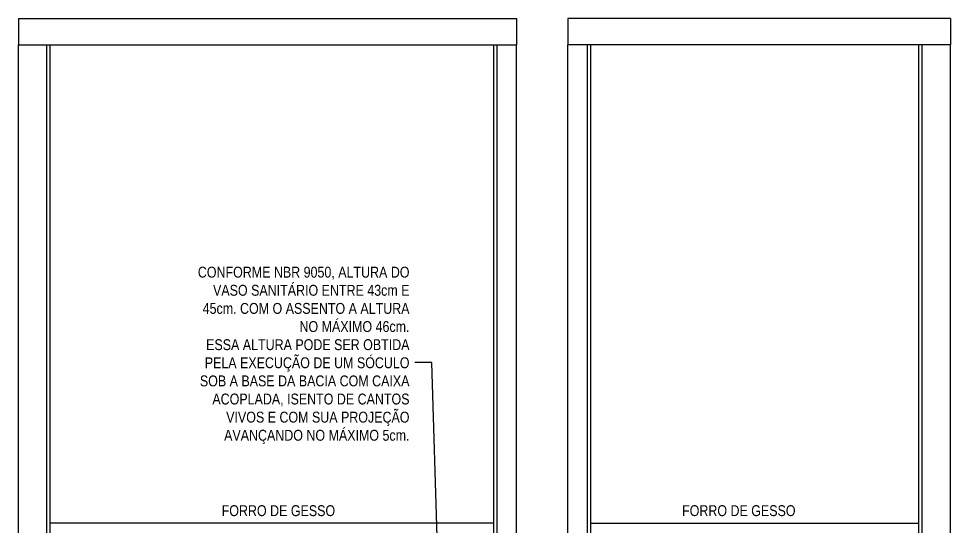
# Model space of a CAD drawing. Header units: metres. Extents: x 3 to 168, y -142 to 28.
# Drawn here: x 112.107 to 116.394, y -84.471 to -82.136 of the extents above; entities that cross this region are included whole.
import ezdxf
from ezdxf import colors
from ezdxf.entities.mleader import LeaderData, LeaderLine
from ezdxf.math import Vec2, Vec3

# ---------------------------------------------------------------- set-up
doc = ezdxf.new("R2010")
doc.units = ezdxf.units.M
for name, color, linetype in [('ARQ-ALV ACAB', 4, 'Continuous'), ('ARQ-ALV OSSO', 5, 'Continuous'), ('ARQ-AUX1', 1, 'Continuous'), ('ARQ-AUX2', 2, 'Continuous'), ('ARQ-SIM', 1, 'Continuous'), ('ARQ-TXT', 2, 'Continuous')]:
    doc.layers.add(name, color=color, linetype=linetype)
doc.styles.add('Adesa', font='ARIALN.TTF')

# ---------------------------------------------------------------- blocks, each defined once
blk = doc.blocks.new('_Open90')
at = {"color": 0, "linetype": 'ByBlock', "lineweight": -2}
for p, q in [((0, 0), (-1, 0)), ((-0.5, 0.5), (0, 0)), ((0, 0), (-0.5, -0.5))]:
    blk.add_line(p, q, dxfattribs=at)
blk = doc.blocks.new('AREAS MOLHADAS')
at = {"layer": 'ARQ-ALV ACAB'}
for p, q in [((112.2518, -86.8157), (112.2518, -82.2557)), ((114.2929, -86.8157, 0), (114.2929, -82.2557, 0)), ((114.7388, -86.8157), (114.7388, -82.2557)), ((116.2487, -86.8157, 0), (116.2487, -82.2557, 0))]:
    blk.add_line(p, q, dxfattribs=at)
at = {"layer": 'ARQ-ALV OSSO'}
for p, q in [((112.1069, -86.8157), (112.1069, -82.2557)), ((112.2368, -86.8157), (112.2368, -82.2557)), ((114.3079, -86.8157, 0), (114.3079, -82.2557, 0)), ((114.3979, -86.8157, 0), (114.3979, -82.2557, 0)), ((114.6338, -86.8157), (114.6338, -82.2557)), ((114.7238, -86.8157), (114.7238, -82.2557)), ((116.2637, -86.8157, 0), (116.2637, -82.2557, 0)), ((116.3936, -86.8157, 0), (116.3936, -82.2557, 0))]:
    blk.add_line(p, q, dxfattribs=at)
at = {"layer": 'ARQ-AUX1'}
for p, q in [((114.2929, -84.4557, 0), (112.2518, -84.4557)), ((114.7388, -84.4557), (116.2487, -84.4557, 0))]:
    blk.add_line(p, q, dxfattribs=at)
at = {"layer": 'ARQ-AUX2'}
for p, q in [((112.1069, -82.1357), (114.3979, -82.1357, 0)), ((116.3936, -82.1357, 0), (114.6338, -82.1357)), ((112.1069, -82.2557), (114.3979, -82.2557, 0)), ((116.3936, -82.2557, 0), (114.6338, -82.2557))]:
    blk.add_line(p, q, dxfattribs=at)
for points in [[(112.1069, -82.1357), (112.1069, -82.2557)], [(114.6338, -82.1357), (114.6338, -82.2557)]]:
    blk.add_lwpolyline(points, dxfattribs=at)
at = {"layer": 'ARQ-AUX2', "elevation": 0}
for points in [[(114.3979, -82.1357), (114.3979, -82.2557)], [(116.3936, -82.1357), (116.3936, -82.2557)]]:
    blk.add_lwpolyline(points, dxfattribs=at)
at = {"layer": 'ARQ-TXT', "style": 'Adesa'}
for p in [(113.0411, -84.4235, 108.9697), (115.1593, -84.4235, 108.9697)]:
    blk.add_text('FORRO DE GESSO', height=0.05, dxfattribs=at).set_placement(p)
at = {"layer": 'ARQ-SIM'}
ml = blk.add_multileader_mtext('Standard', dxfattribs=at)
ml.set_content('CONFORME NBR 9050, ALTURA DO VASO SANITÁRIO ENTRE 43cm E 45cm. COM O ASSENTO A ALTURA NO MÁXIMO 46cm.\\PESSA ALTURA PODE SER OBTIDA PELA EXECUÇÃO DE UM SÓCULO SOB A BASE DA BACIA COM CAIXA ACOPLADA, ISENTO DE CANTOS VIVOS E COM SUA PROJEÇÃO AVANÇANDO NO MÁXIMO 5cm.', color=2, style='Adesa')
ml.set_leader_properties(color=256)
ml.set_arrow_properties(name='OPEN90')
ml.build(insert=Vec2(0, 0))
ml.multileader.update_dxf_attribs({"text_left_attachment_type": 2, "text_right_attachment_type": 2, "dogleg_length": 0.2, "arrow_head_size": 0.075})
ctx = ml.context
ctx.base_point, ctx.char_height, ctx.arrow_head_size, ctx.landing_gap_size, ctx.plane_origin = Vec3(112.9114, -83.7177, 0.0001), 0.05, 0.075, 0.025, Vec3(114.8029, -84.2017, 0.0001)
ctx.left_attachment, ctx.right_attachment, ctx.text_align_type = 2, 2, 2
notes = []
notes.append((ctx, [(0, (1, 1, 0), (114.0076, -83.7177, 0.0001), (-1, 0), 0.0775, [(0, [(114.0757, -85.8886, 0.0001)], 0, [])])]))
ctx.mtext.insert, ctx.mtext.width, ctx.mtext.alignment, ctx.mtext.flow_direction = Vec3(113.9051, -83.2767, 0.0001), 1.043137, 3, 5
for ctx, leaders in notes:
    for number, flags, end, landing, length, lines in leaders:
        leader = LeaderData()
        leader.index, (leader.has_last_leader_line, leader.has_dogleg_vector, leader.attachment_direction) = number, flags
        leader.last_leader_point, leader.dogleg_vector, leader.dogleg_length = Vec3(end), Vec3(landing), length
        for number, points, colour, breaks in lines:
            line = LeaderLine()
            line.index, line.vertices, line.color, line.breaks = number, Vec3.list(points), colors.encode_raw_color(colour), breaks
            leader.lines.append(line)
        ctx.leaders.append(leader)

msp = doc.modelspace()

# ---------------------------------------------------------------- block references
msp.add_blockref('AREAS MOLHADAS', (0, 0))

doc.saveas('drawing.dxf')
